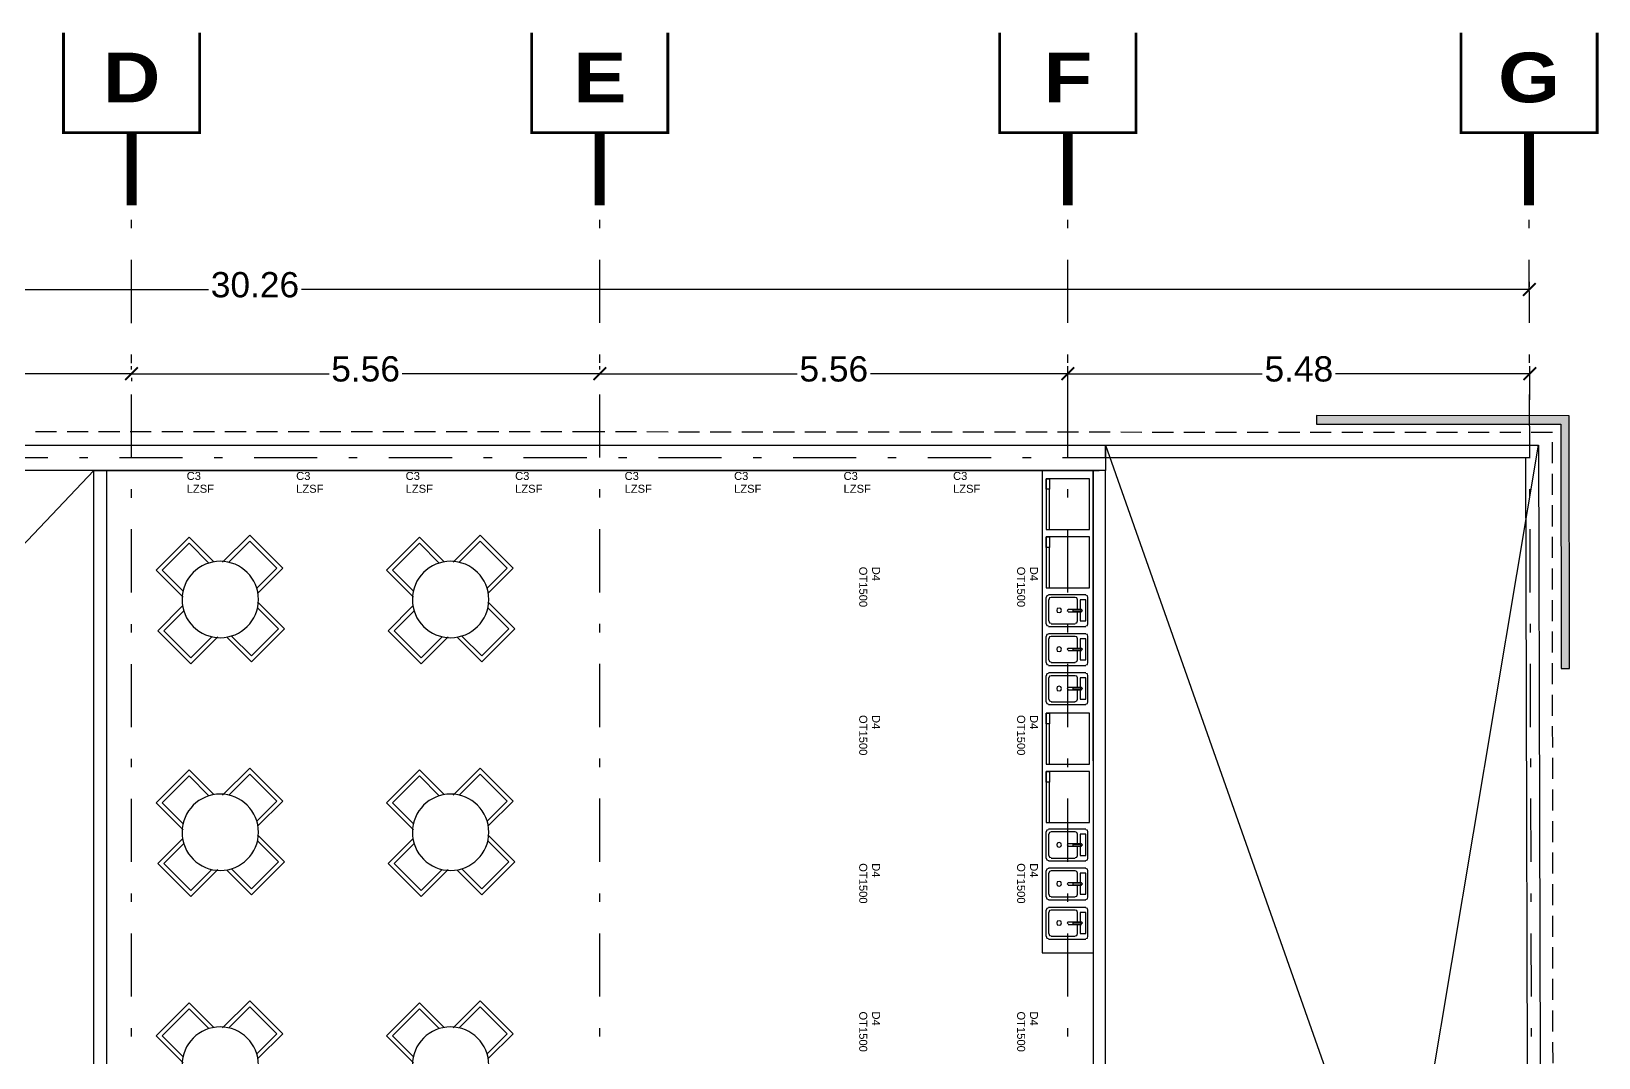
# Model space of a CAD drawing. Header units: millimetres. Extents: x -101 to 3415, y -52 to 1366.
# Drawn here: x 98.54 to 117.15, y 224.96 to 237.15 of the extents above; entities that cross this region are included whole.
import ezdxf
from ezdxf.enums import TextEntityAlignment as Align

# ---------------------------------------------------------------- set-up
doc = ezdxf.new("R2010")
doc.units = ezdxf.units.MM
doc.linetypes.add('XR EJES SUPERIORES$0$DASHDOT2', pattern=[0.5, 0.25, -0.125, 0, -0.125])
doc.linetypes.add('XR LINDERO N$0$A-100a LALA IRAPUATO nave equipo$0$HIDDEN', pattern=[0.375, 0.25, -0.125])
for name, color, linetype in [('00_ARQ', 8, 'Continuous'), ('ARC_NUEVO', 8, 'Continuous'), ('ARQ', 8, 'Continuous'), ('ARQ_MOBILIARIO', 8, 'Continuous'), ('Texto_Iluminación', 7, 'Continuous'), ('XR EJES SUPERIORES$0$A-COTAS', 8, 'Continuous'), ('XR EJES SUPERIORES$0$A-EJES', 8, 'XR EJES SUPERIORES$0$DASHDOT2')]:
    doc.layers.add(name, color=color, linetype=linetype)
doc.styles.add('TÍTULO', font='arial.ttf', dxfattribs={"height": 0.19})
doc.styles.add('XR EJES SUPERIORES$0$protot1', font='')
doc.styles.add('XR EJES SUPERIORES$0$Standard', font='arial.ttf')
doc.styles.get('XR EJES SUPERIORES$0$protot1').set_extended_font_data('Arial Black')
doc.dimstyles.new('XR EJES SUPERIORES$0$PAÑOS50', dxfattribs={"dimscale": 0.5, "dimtxt": 0.6, "dimasz": 0.3, "dimexe": 0.18, "dimexo": 0.1, "dimgap": 0.09, "dimtad": 0, "dimtih": 1, "dimtoh": 1, "dimzin": 0, "dimdsep": 46, "dimtxsty": 'XR EJES SUPERIORES$0$Standard', "dimblk": 'XR EJES SUPERIORES$0$_ArchTick', "dimcen": 0.09, "dimclrd": 256, "dimclre": 256, "dimclrt": 2, "dimadec": 0, "dimazin": 0, "dimtfac": 1, "dimtix": 1, "dimtmove": 2, "dimatfit": 3, "dimldrblk": 'XR EJES SUPERIORES$0$_ArchTick', "dimfxl": 0.18, "dimtvp": 0.18, "dimtolj": 1, "dimtzin": 0, "dimarcsym": 0})

# ---------------------------------------------------------------- blocks, each defined once
blk = doc.blocks.new('XR EJES SUPERIORES$0$EJE_HOR')
at = {"color": 1, "linetype": 'Continuous', "const_width": 0.025}
blk.add_lwpolyline([(-0.616, 0.909), (-0.616, 0.005), (0.616, 0.005), (0.616, 0.909)], dxfattribs=at)
at = {"color": 2, "linetype": 'Continuous', "const_width": 0.09}
blk.add_lwpolyline([(0, 0), (0, -0.652)], dxfattribs=at)
at = {"color": 4, "style": 'XR EJES SUPERIORES$0$protot1', "oblique": 360}
blk.add_attdef('EJE', text='', height=0.45, dxfattribs=at).set_placement((0, 0.279), align=Align.CENTER)
blk = doc.blocks.new('XR EJES SUPERIORES$0$_ArchTick')
at = {"color": 0, "linetype": 'ByBlock', "const_width": 0.15}
blk.add_lwpolyline([(-0.5, -0.5), (0.5, 0.5)], dxfattribs=at)
blk = doc.blocks.new('*D36')
at = {"layer": 'Defpoints', "color": 0, "linetype": 'Continuous', "transparency": 16777216}
for p in [(13.821, 0.657), (13.821, 0.657), (19.38, 0.657)]:
    blk.add_point(p, dxfattribs=at)
at = {"layer": 'XR EJES SUPERIORES$0$A-COTAS', "linetype": 'Continuous', "lineweight": -2, "transparency": 16777216}
for p, q in [((13.821, 0.707), (13.821, 0.747)), ((19.38, 0.707), (19.38, 0.747)), ((13.821, 0.657), (16.166, 0.657)), ((19.38, 0.657), (17.035, 0.657))]:
    blk.add_line(p, q, dxfattribs=at)
at = {"layer": 'XR EJES SUPERIORES$0$A-COTAS', "linetype": 'Continuous', "lineweight": -2, "transparency": 16777216, "xscale": 0.15, "yscale": 0.15, "zscale": 0.15, "rotation": 180}
blk.add_blockref('XR EJES SUPERIORES$0$_ArchTick', (13.821, 0.657), dxfattribs=at)
at = {"layer": 'XR EJES SUPERIORES$0$A-COTAS', "linetype": 'Continuous', "lineweight": -2, "transparency": 16777216, "xscale": 0.15, "yscale": 0.15, "zscale": 0.15}
blk.add_blockref('XR EJES SUPERIORES$0$_ArchTick', (19.38, 0.657), dxfattribs=at)
at = {"layer": 'XR EJES SUPERIORES$0$A-COTAS', "color": 2, "linetype": 'Continuous', "transparency": 16777216, "insert": (16.6, 0.712), "char_height": 0.3, "attachment_point": 5, "style": 'XR EJES SUPERIORES$0$Standard'}
blk.add_mtext('\\A1;5.56', dxfattribs=at)
blk = doc.blocks.new('*D37')
at = {"layer": 'Defpoints', "color": 0, "linetype": 'Continuous', "transparency": 16777216}
for p in [(0.155, 1.571), (30.418, 1.657), (30.418, 1.638)]:
    blk.add_point(p, dxfattribs=at)
at = {"layer": 'XR EJES SUPERIORES$0$A-COTAS', "linetype": 'Continuous', "lineweight": -2, "transparency": 16777216}
for p, q in [((0.155, 1.621), (0.155, 1.747)), ((30.418, 1.688), (30.418, 1.747)), ((0.155, 1.657), (14.735, 1.657)), ((30.418, 1.657), (15.837, 1.657))]:
    blk.add_line(p, q, dxfattribs=at)
at = {"layer": 'XR EJES SUPERIORES$0$A-COTAS', "linetype": 'Continuous', "lineweight": -2, "transparency": 16777216, "xscale": 0.15, "yscale": 0.15, "zscale": 0.15, "rotation": 180}
blk.add_blockref('XR EJES SUPERIORES$0$_ArchTick', (0.155, 1.657), dxfattribs=at)
at = {"layer": 'XR EJES SUPERIORES$0$A-COTAS', "linetype": 'Continuous', "lineweight": -2, "transparency": 16777216, "xscale": 0.15, "yscale": 0.15, "zscale": 0.15}
blk.add_blockref('XR EJES SUPERIORES$0$_ArchTick', (30.418, 1.657), dxfattribs=at)
at = {"layer": 'XR EJES SUPERIORES$0$A-COTAS', "color": 2, "linetype": 'Continuous', "transparency": 16777216, "insert": (15.286, 1.712), "char_height": 0.3, "attachment_point": 5, "style": 'XR EJES SUPERIORES$0$Standard'}
blk.add_mtext('\\A1;30.26', dxfattribs=at)
blk = doc.blocks.new('*D39')
at = {"layer": 'Defpoints', "color": 0, "transparency": 16777216}
for p in [(8.625, 2.657), (8.625, 0.657), (13.821, 0.657)]:
    blk.add_point(p, dxfattribs=at)
at = {"layer": 'XR EJES SUPERIORES$0$A-COTAS', "lineweight": -2, "transparency": 16777216}
for p, q in [((8.625, 2.607), (8.625, 0.567)), ((8.625, 0.657), (10.789, 0.657)), ((13.821, 0.657), (11.657, 0.657)), ((13.821, 0.607), (13.821, 0.567))]:
    blk.add_line(p, q, dxfattribs=at)
at = {"layer": 'XR EJES SUPERIORES$0$A-COTAS', "lineweight": -2, "transparency": 16777216, "xscale": 0.15, "yscale": 0.15, "zscale": 0.15, "rotation": 180}
blk.add_blockref('XR EJES SUPERIORES$0$_ArchTick', (8.625, 0.657), dxfattribs=at)
at = {"layer": 'XR EJES SUPERIORES$0$A-COTAS', "lineweight": -2, "transparency": 16777216, "xscale": 0.15, "yscale": 0.15, "zscale": 0.15}
blk.add_blockref('XR EJES SUPERIORES$0$_ArchTick', (13.821, 0.657), dxfattribs=at)
at = {"layer": 'XR EJES SUPERIORES$0$A-COTAS', "color": 2, "transparency": 16777216, "insert": (11.223, 0.712), "char_height": 0.3, "attachment_point": 5, "style": 'XR EJES SUPERIORES$0$Standard'}
blk.add_mtext('\\A1;5.20', dxfattribs=at)
blk = doc.blocks.new('*D43')
at = {"layer": 'Defpoints', "color": 0, "transparency": 16777216}
for p in [(19.38, 0.657), (19.38, 0.657), (24.938, 0.185)]:
    blk.add_point(p, dxfattribs=at)
at = {"layer": 'XR EJES SUPERIORES$0$A-COTAS', "lineweight": -2, "transparency": 16777216}
for p, q in [((19.38, 0.707), (19.38, 0.747)), ((24.938, 0.235), (24.938, 0.747)), ((19.38, 0.657), (21.725, 0.657)), ((24.938, 0.657), (22.594, 0.657))]:
    blk.add_line(p, q, dxfattribs=at)
at = {"layer": 'XR EJES SUPERIORES$0$A-COTAS', "lineweight": -2, "transparency": 16777216, "xscale": 0.15, "yscale": 0.15, "zscale": 0.15, "rotation": 180}
blk.add_blockref('XR EJES SUPERIORES$0$_ArchTick', (19.38, 0.657), dxfattribs=at)
at = {"layer": 'XR EJES SUPERIORES$0$A-COTAS', "lineweight": -2, "transparency": 16777216, "xscale": 0.15, "yscale": 0.15, "zscale": 0.15}
blk.add_blockref('XR EJES SUPERIORES$0$_ArchTick', (24.938, 0.657), dxfattribs=at)
at = {"layer": 'XR EJES SUPERIORES$0$A-COTAS', "color": 2, "transparency": 16777216, "insert": (22.159, 0.712), "char_height": 0.3, "attachment_point": 5, "style": 'XR EJES SUPERIORES$0$Standard'}
blk.add_mtext('\\A1;5.56', dxfattribs=at)
blk = doc.blocks.new('*D44')
at = {"layer": 'Defpoints', "color": 0, "transparency": 16777216}
for p in [(30.423, 0.657), (24.938, 0.235), (30.423, 0.297)]:
    blk.add_point(p, dxfattribs=at)
at = {"layer": 'XR EJES SUPERIORES$0$A-COTAS', "lineweight": -2, "transparency": 16777216}
for p, q in [((24.938, 0.285), (24.938, 0.747)), ((30.423, 0.347), (30.423, 0.747)), ((24.938, 0.657), (27.246, 0.657)), ((30.423, 0.657), (28.116, 0.657))]:
    blk.add_line(p, q, dxfattribs=at)
at = {"layer": 'XR EJES SUPERIORES$0$A-COTAS', "lineweight": -2, "transparency": 16777216, "xscale": 0.15, "yscale": 0.15, "zscale": 0.15, "rotation": 180}
blk.add_blockref('XR EJES SUPERIORES$0$_ArchTick', (24.938, 0.657), dxfattribs=at)
at = {"layer": 'XR EJES SUPERIORES$0$A-COTAS', "lineweight": -2, "transparency": 16777216, "xscale": 0.15, "yscale": 0.15, "zscale": 0.15}
blk.add_blockref('XR EJES SUPERIORES$0$_ArchTick', (30.423, 0.657), dxfattribs=at)
at = {"layer": 'XR EJES SUPERIORES$0$A-COTAS', "color": 2, "transparency": 16777216, "insert": (27.681, 0.712), "char_height": 0.3, "attachment_point": 5, "style": 'XR EJES SUPERIORES$0$Standard'}
blk.add_mtext('\\A1;5.48', dxfattribs=at)
blk = doc.blocks.new('Mes4p2')
for p, q in [((-0.26, 0.368), (-0.26, 0.78)), ((-0.26, 0.78), (0.29, 0.78)), ((0.29, 0.78), (0.29, 0.33)), ((-0.21, 0.73), (-0.21, 0.398)), ((0.24, 0.73), (-0.21, 0.73)), ((0.24, 0.38), (0.24, 0.73)), ((-0.78, -0.26), (-0.78, 0.29)), ((-0.78, 0.29), (-0.33, 0.29)), ((-0.73, 0.24), (-0.73, -0.21)), ((-0.38, 0.24), (-0.73, 0.24)), ((0.368, 0.26), (0.78, 0.26)), ((0.73, 0.21), (0.398, 0.21)), ((0.73, -0.24), (0.73, 0.21)), ((0.78, 0.26), (0.78, -0.29)), ((-0.368, -0.26), (-0.78, -0.26)), ((-0.73, -0.21), (-0.398, -0.21)), ((-0.29, -0.78), (-0.29, -0.33)), ((0.26, -0.368), (0.26, -0.78)), ((0.78, -0.29), (0.33, -0.29)), ((0.38, -0.24), (0.73, -0.24)), ((-0.24, -0.38), (-0.24, -0.73)), ((0.21, -0.73), (0.21, -0.398)), ((-0.24, -0.73), (0.21, -0.73)), ((0.26, -0.78), (-0.29, -0.78))]:
    blk.add_line(p, q)
blk.add_circle((0, 0), 0.45)
blk = doc.blocks.new('*U341')
at = {"layer": 'ARC_NUEVO', "ltscale": 0.01, "xscale": -1.00830868, "yscale": 1.00830868, "zscale": 1.00830868, "rotation": 225.0000000001836}
blk.add_blockref('Mes4p2', (0, 0), dxfattribs=at)
blk = doc.blocks.new('*U342')
at = {"layer": 'ARQ_MOBILIARIO', "color": 0, "linetype": 'ByBlock', "lineweight": -2, "transparency": 16777216}
for p in [(0, 11.061), (2.735, 11.061), (0, 8.296), (2.735, 8.296), (0, 5.531), (2.735, 5.531), (0, 2.765), (2.735, 2.765), (0, 0), (2.735, 0)]:
    blk.add_blockref('*U341', p, dxfattribs=at)
blk = doc.blocks.new('*U533')
at = {"layer": 'Texto_Iluminación', "ltscale": 0.3, "style": 'TÍTULO'}
for s, p in [('OT1500', (-0.184, 0.278, 0.181)), ('D4', (-0.031, 0.278, 0.181))]:
    blk.add_text(s, height=0.095, rotation=270, dxfattribs=at).set_placement(p)
blk = doc.blocks.new('*U534')
at = {"layer": 'Texto_Iluminación', "color": 0, "linetype": 'ByBlock', "lineweight": -2, "transparency": 16777216}
for p in [(0, 0), (1.875, 0), (0, -1.761), (1.875, -1.761), (0, -3.521), (1.875, -3.521), (0, -5.282), (1.875, -5.282)]:
    blk.add_blockref('*U533', p, dxfattribs=at)
blk = doc.blocks.new('XR EJES SUPERIORES')
at = {"layer": 'XR EJES SUPERIORES$0$A-EJES', "color": 251, "linetype": 'XR EJES SUPERIORES$0$DASHDOT2', "ltscale": 3}
for p, q in [((13.821, -14.741), (13.821, 2.657)), ((19.38, -14.74), (19.38, 2.657)), ((24.938, -14.74), (24.938, 2.657)), ((30.467, -14.74), (30.415, 2.657)), ((30.426, -0.343), (-2.851, -0.344))]:
    blk.add_line(p, q, dxfattribs=at)
at = {"layer": 'XR EJES SUPERIORES$0$A-EJES'}
ref = blk.add_blockref('XR EJES SUPERIORES$0$EJE_HOR', (13.821, 3.513), dxfattribs=dict(at, xscale=1.3125, yscale=1.3125, zscale=1.3125))
ref.add_attrib('EJE', 'D', dxfattribs={"layer": '0', "color": 4, "height": 0.591, "style": 'XR EJES SUPERIORES$0$protot1'}).set_placement((13.821, 3.88), align=Align.CENTER)
ref = blk.add_blockref('XR EJES SUPERIORES$0$EJE_HOR', (19.38, 3.513), dxfattribs=dict(at, xscale=1.3125, yscale=1.3125, zscale=1.3125))
ref.add_attrib('EJE', 'E', dxfattribs={"layer": '0', "color": 4, "height": 0.591, "style": 'XR EJES SUPERIORES$0$protot1'}).set_placement((19.38, 3.88), align=Align.CENTER)
ref = blk.add_blockref('XR EJES SUPERIORES$0$EJE_HOR', (24.938, 3.513), dxfattribs=dict(at, xscale=1.3125, yscale=1.3125, zscale=1.3125))
ref.add_attrib('EJE', 'F', dxfattribs={"layer": '0', "color": 4, "height": 0.591, "style": 'XR EJES SUPERIORES$0$protot1'}).set_placement((24.938, 3.88), align=Align.CENTER)
ref = blk.add_blockref('XR EJES SUPERIORES$0$EJE_HOR', (30.415, 3.513), dxfattribs=dict(at, xscale=1.3125, yscale=1.3125, zscale=1.3125))
ref.add_attrib('EJE', 'G', dxfattribs={"layer": '0', "color": 4, "height": 0.591, "style": 'XR EJES SUPERIORES$0$protot1'}).set_placement((30.415, 3.88), align=Align.CENTER)
at = {"layer": 'XR EJES SUPERIORES$0$A-COTAS'}
for base, p1, p2, picture, middle in [((8.625, 0.657), (13.821, 0.657), (8.625, 2.657), '*D39', (11.223, 0.712)), ((19.38, 0.657), (24.938, 0.185), (19.38, 0.657), '*D43', (22.159, 0.712)), ((30.4231, 0.6571), (24.9385, 0.235), (30.4231, 0.2965), '*D44', (27.6808, 0.7123))]:
    dim = blk.add_linear_dim(base=base, p1=p1, p2=p2, dimstyle='XR EJES SUPERIORES$0$PAÑOS50', dxfattribs=at)
    dim.commit()
    dim.dimension.update_dxf_attribs({"geometry": picture, "text_midpoint": middle})
at = {"layer": 'XR EJES SUPERIORES$0$A-COTAS', "linetype": 'Continuous'}
for base, p1, p2, picture, middle in [((30.418, 1.657), (0.155, 1.571), (30.418, 1.638), '*D37', (15.286, 1.712)), ((13.821, 0.657), (19.38, 0.657), (13.821, 0.657), '*D36', (16.6, 0.712))]:
    dim = blk.add_linear_dim(base=base, p1=p1, p2=p2, dimstyle='XR EJES SUPERIORES$0$PAÑOS50', dxfattribs=at)
    dim.commit()
    dim.dimension.update_dxf_attribs({"geometry": picture, "text_midpoint": middle})

msp = doc.modelspace()

# ---------------------------------------------------------------- hatches: boundary and pattern name
at = {"layer": '00_ARQ'}
msp.add_hatch(color=256, dxfattribs=at).paths.add_polyline_path([(113.802, 232.488), (116.702, 232.486), (116.705, 229.586), (116.805, 229.586), (116.802, 232.586), (113.802, 232.588)])

# ---------------------------------------------------------------- linework, layer by layer
at = {"layer": '00_ARQ', "linetype": 'Continuous'}
for p, q in [((111.298, 232.236), (116.479, 217.539)), ((113.998, 217.689), (116.437, 232.236)), ((85.881, 217.839), (99.284, 231.936))]:
    msp.add_line(p, q, dxfattribs=at)
at = {"layer": '00_ARQ'}
msp.add_lwpolyline([(113.802, 232.488), (116.702, 232.486), (116.705, 229.586), (116.805, 229.586), (116.802, 232.586), (113.802, 232.588)], close=True, dxfattribs=at)
at = {"layer": '00_ARQ', "linetype": 'XR LINDERO N$0$A-100a LALA IRAPUATO nave equipo$0$HIDDEN'}
msp.add_lwpolyline([(85.88, 217.389), (92.676, 217.39), (105.633, 217.391), (116.645, 217.389), (116.611, 223.773), (116.602, 232.386), (105.216, 232.394), (95.944, 232.397), (88.454, 232.4), (85.911, 232.429), (85.88, 217.389)], dxfattribs=at)
at = {"layer": '00_ARQ', "linetype": 'Continuous'}
for points in [[(88.911, 232.236), (111.298, 232.236), (111.298, 231.936), (88.911, 231.936)], [(99.434, 231.936), (99.434, 217.839), (99.284, 217.839), (99.284, 231.936)], [(111.148, 231.936), (111.148, 223.889), (111.298, 223.889), (111.298, 231.936)]]:
    msp.add_lwpolyline(points, close=True, dxfattribs=at)
at = {"layer": '00_ARQ', "ltscale": 2}
msp.add_lwpolyline([(113.998, 217.689), (116.328, 217.689), (116.287, 232.086), (111.298, 232.086), (111.298, 232.236), (116.437, 232.236), (116.479, 217.539), (113.998, 217.539)], close=True, dxfattribs=at)
at = {"layer": 'ARQ'}
for p, q in [((110.544, 231.936), (110.544, 226.209)), ((110.544, 231.936), (111.148, 231.936)), ((111.148, 228.489), (111.148, 231.936)), ((111.105, 231.838), (110.593, 231.838)), ((110.593, 231.838), (110.593, 231.234)), ((110.593, 231.838), (110.631, 231.838)), ((110.593, 231.713), (110.593, 231.838)), ((110.593, 231.838), (110.593, 231.838)), ((110.631, 231.713), (110.593, 231.713)), ((110.593, 231.713), (110.593, 231.234)), ((110.631, 231.713), (110.593, 231.713)), ((110.631, 231.838), (110.631, 231.713)), ((110.631, 231.234), (110.631, 231.713)), ((111.105, 231.234), (111.105, 231.838)), ((110.593, 231.234), (111.105, 231.234)), ((110.593, 231.234), (110.631, 231.234)), ((110.593, 231.234), (110.593, 231.234)), ((111.105, 231.147), (110.593, 231.147)), ((110.593, 231.147), (110.593, 230.542)), ((110.593, 231.147), (110.631, 231.147)), ((110.593, 231.021), (110.593, 231.147)), ((110.593, 231.147), (110.593, 231.147)), ((110.631, 231.147), (110.631, 231.021)), ((111.105, 230.542), (111.105, 231.147)), ((110.631, 231.021), (110.593, 231.021)), ((110.593, 231.021), (110.593, 230.542)), ((110.631, 231.021), (110.593, 231.021)), ((110.631, 230.542), (110.631, 231.021)), ((110.587, 230.428), (110.587, 230.117)), ((110.593, 230.542), (111.105, 230.542)), ((110.593, 230.542), (110.631, 230.542)), ((110.593, 230.542), (110.593, 230.542)), ((110.598, 230.449), (110.593, 230.428)), ((110.62, 230.455), (110.598, 230.449)), ((111.061, 230.46), (110.62, 230.46)), ((110.62, 230.4), (110.62, 230.15)), ((110.631, 230.422), (110.625, 230.4)), ((110.653, 230.428), (110.631, 230.422)), ((110.936, 230.428), (110.653, 230.428)), ((110.957, 230.422), (110.936, 230.428)), ((110.963, 230.4), (110.957, 230.422)), ((110.963, 230.286), (110.963, 230.4)), ((111.061, 230.4), (110.996, 230.4)), ((110.996, 230.4), (110.996, 230.286)), ((111.083, 230.449), (111.061, 230.455)), ((111.061, 230.15), (111.061, 230.4)), ((111.088, 230.428), (111.083, 230.449)), ((111.088, 230.117), (111.088, 230.428)), ((110.723, 230.297), (110.718, 230.275)), ((110.718, 230.275), (110.723, 230.254)), ((110.745, 230.302), (110.723, 230.297)), ((110.723, 230.254), (110.745, 230.248)), ((110.767, 230.297), (110.745, 230.302)), ((110.745, 230.248), (110.767, 230.254)), ((110.745, 230.248), (110.745, 230.248)), ((110.772, 230.275), (110.767, 230.297)), ((110.767, 230.254), (110.772, 230.275)), ((110.854, 230.286), (110.843, 230.275)), ((110.843, 230.275), (110.854, 230.264)), ((111.012, 230.286), (110.854, 230.286)), ((110.854, 230.259), (111.012, 230.259)), ((110.996, 230.281), (110.909, 230.281)), ((110.909, 230.281), (110.909, 230.264)), ((110.909, 230.264), (110.996, 230.264)), ((110.963, 230.15), (110.963, 230.259)), ((110.996, 230.259), (110.996, 230.15)), ((111.012, 230.286), (111.001, 230.275)), ((111.001, 230.275), (111.012, 230.264)), ((111.023, 230.275), (111.012, 230.286)), ((111.012, 230.264), (111.023, 230.275)), ((110.593, 230.117), (110.598, 230.096)), ((110.598, 230.096), (110.62, 230.09)), ((110.62, 230.085), (111.061, 230.085)), ((110.625, 230.15), (110.631, 230.128)), ((110.631, 230.128), (110.653, 230.123)), ((110.653, 230.117), (110.936, 230.117)), ((110.936, 230.123), (110.957, 230.128)), ((110.957, 230.128), (110.963, 230.15)), ((110.996, 230.15), (111.061, 230.15)), ((111.061, 230.09), (111.083, 230.096)), ((111.083, 230.096), (111.088, 230.117)), ((110.587, 229.966), (110.587, 229.655)), ((110.598, 229.987), (110.593, 229.966)), ((110.62, 229.993), (110.598, 229.987)), ((111.061, 229.998), (110.62, 229.998)), ((110.62, 229.938), (110.62, 229.688)), ((110.631, 229.96), (110.625, 229.938)), ((110.653, 229.966), (110.631, 229.96)), ((110.936, 229.966), (110.653, 229.966)), ((110.723, 229.835), (110.718, 229.813)), ((110.745, 229.84), (110.723, 229.835)), ((110.767, 229.835), (110.745, 229.84)), ((110.772, 229.813), (110.767, 229.835)), ((110.957, 229.96), (110.936, 229.966)), ((110.963, 229.938), (110.957, 229.96)), ((110.963, 229.824), (110.963, 229.938)), ((111.061, 229.938), (110.996, 229.938)), ((110.996, 229.938), (110.996, 229.824)), ((111.083, 229.987), (111.061, 229.993)), ((111.061, 229.688), (111.061, 229.938)), ((111.088, 229.966), (111.083, 229.987)), ((111.088, 229.655), (111.088, 229.966)), ((110.593, 229.655), (110.598, 229.633)), ((110.625, 229.688), (110.631, 229.666)), ((110.631, 229.666), (110.653, 229.661)), ((110.653, 229.655), (110.936, 229.655)), ((110.718, 229.813), (110.723, 229.791)), ((110.723, 229.791), (110.745, 229.786)), ((110.745, 229.786), (110.767, 229.791)), ((110.745, 229.786), (110.745, 229.786)), ((110.767, 229.791), (110.772, 229.813)), ((110.854, 229.824), (110.843, 229.813)), ((110.843, 229.813), (110.854, 229.802)), ((111.012, 229.824), (110.854, 229.824)), ((110.854, 229.797), (111.012, 229.797)), ((110.996, 229.819), (110.909, 229.819)), ((110.909, 229.819), (110.909, 229.802)), ((110.909, 229.802), (110.996, 229.802)), ((110.936, 229.661), (110.957, 229.666)), ((110.957, 229.666), (110.963, 229.688)), ((110.963, 229.688), (110.963, 229.797)), ((110.996, 229.797), (110.996, 229.688)), ((110.996, 229.688), (111.061, 229.688)), ((111.012, 229.824), (111.001, 229.813)), ((111.001, 229.813), (111.012, 229.802)), ((111.023, 229.813), (111.012, 229.824)), ((111.012, 229.802), (111.023, 229.813)), ((111.083, 229.633), (111.088, 229.655)), ((110.587, 229.499), (110.587, 229.189)), ((110.598, 229.521), (110.593, 229.499)), ((110.598, 229.633), (110.62, 229.628)), ((110.62, 229.526), (110.598, 229.521)), ((110.62, 229.622), (111.061, 229.622)), ((111.061, 229.532), (110.62, 229.532)), ((110.62, 229.472), (110.62, 229.221)), ((110.631, 229.494), (110.625, 229.472)), ((110.653, 229.499), (110.631, 229.494)), ((110.936, 229.499), (110.653, 229.499)), ((110.957, 229.494), (110.936, 229.499)), ((110.963, 229.472), (110.957, 229.494)), ((110.963, 229.357), (110.963, 229.472)), ((111.061, 229.472), (110.996, 229.472)), ((110.996, 229.472), (110.996, 229.357)), ((111.061, 229.628), (111.083, 229.633)), ((111.083, 229.521), (111.061, 229.526)), ((111.061, 229.221), (111.061, 229.472)), ((111.088, 229.499), (111.083, 229.521)), ((111.088, 229.189), (111.088, 229.499)), ((110.723, 229.368), (110.718, 229.346)), ((110.718, 229.346), (110.723, 229.325)), ((110.745, 229.374), (110.723, 229.368)), ((110.723, 229.325), (110.745, 229.319)), ((110.767, 229.368), (110.745, 229.374)), ((110.745, 229.319), (110.767, 229.325)), ((110.745, 229.319), (110.745, 229.319)), ((110.772, 229.346), (110.767, 229.368)), ((110.767, 229.325), (110.772, 229.346)), ((110.854, 229.357), (110.843, 229.346)), ((110.843, 229.346), (110.854, 229.336)), ((111.012, 229.357), (110.854, 229.357)), ((110.854, 229.33), (111.012, 229.33)), ((110.996, 229.352), (110.909, 229.352)), ((110.909, 229.352), (110.909, 229.336)), ((110.909, 229.336), (110.996, 229.336)), ((110.963, 229.221), (110.963, 229.33)), ((110.996, 229.33), (110.996, 229.221)), ((111.012, 229.357), (111.001, 229.346)), ((111.001, 229.346), (111.012, 229.336)), ((111.023, 229.346), (111.012, 229.357)), ((111.012, 229.336), (111.023, 229.346)), ((110.593, 229.189), (110.598, 229.167)), ((110.598, 229.167), (110.62, 229.161)), ((110.62, 229.156), (111.061, 229.156)), ((110.625, 229.221), (110.631, 229.199)), ((110.631, 229.199), (110.653, 229.194)), ((110.653, 229.189), (110.936, 229.189)), ((110.936, 229.194), (110.957, 229.199)), ((110.957, 229.199), (110.963, 229.221)), ((110.996, 229.221), (111.061, 229.221)), ((111.061, 229.161), (111.083, 229.167)), ((111.083, 229.167), (111.088, 229.189)), ((111.105, 229.053), (110.593, 229.053)), ((110.593, 229.053), (110.593, 228.449)), ((110.593, 229.053), (110.631, 229.053)), ((110.593, 228.928), (110.593, 229.053)), ((110.593, 229.053), (110.593, 229.053)), ((110.631, 228.928), (110.593, 228.928)), ((110.593, 228.928), (110.593, 228.449)), ((110.631, 228.928), (110.593, 228.928)), ((110.631, 229.053), (110.631, 228.928)), ((110.631, 228.449), (110.631, 228.928)), ((111.105, 228.449), (111.105, 229.053)), ((110.593, 228.449), (111.105, 228.449)), ((110.593, 228.449), (110.631, 228.449)), ((110.593, 228.449), (110.593, 228.449)), ((111.105, 228.362), (110.593, 228.362)), ((110.593, 228.362), (110.593, 227.757)), ((110.593, 228.362), (110.631, 228.362)), ((110.593, 228.236), (110.593, 228.362)), ((110.593, 228.362), (110.593, 228.362)), ((110.631, 228.362), (110.631, 228.236)), ((111.105, 227.757), (111.105, 228.362)), ((110.631, 228.236), (110.593, 228.236)), ((110.593, 228.236), (110.593, 227.757)), ((110.631, 228.236), (110.593, 228.236)), ((110.631, 227.757), (110.631, 228.236)), ((110.587, 227.643), (110.587, 227.333)), ((110.593, 227.757), (111.105, 227.757)), ((110.593, 227.757), (110.631, 227.757)), ((110.593, 227.757), (110.593, 227.757)), ((110.598, 227.665), (110.593, 227.643)), ((110.62, 227.67), (110.598, 227.665)), ((111.061, 227.676), (110.62, 227.676)), ((110.62, 227.616), (110.62, 227.365)), ((110.631, 227.638), (110.625, 227.616)), ((110.653, 227.643), (110.631, 227.638)), ((110.936, 227.643), (110.653, 227.643)), ((110.957, 227.638), (110.936, 227.643)), ((110.963, 227.616), (110.957, 227.638)), ((110.963, 227.501), (110.963, 227.616)), ((111.061, 227.616), (110.996, 227.616)), ((110.996, 227.616), (110.996, 227.501)), ((111.083, 227.665), (111.061, 227.67)), ((111.061, 227.365), (111.061, 227.616)), ((111.088, 227.643), (111.083, 227.665)), ((111.088, 227.333), (111.088, 227.643)), ((110.723, 227.512), (110.718, 227.49)), ((110.718, 227.49), (110.723, 227.469)), ((110.745, 227.518), (110.723, 227.512)), ((110.723, 227.469), (110.745, 227.463)), ((110.767, 227.512), (110.745, 227.518)), ((110.745, 227.463), (110.767, 227.469)), ((110.745, 227.463), (110.745, 227.463)), ((110.772, 227.49), (110.767, 227.512)), ((110.767, 227.469), (110.772, 227.49)), ((110.854, 227.501), (110.843, 227.49)), ((110.843, 227.49), (110.854, 227.48)), ((111.012, 227.501), (110.854, 227.501)), ((110.854, 227.474), (111.012, 227.474)), ((110.996, 227.496), (110.909, 227.496)), ((110.909, 227.496), (110.909, 227.48)), ((110.909, 227.48), (110.996, 227.48)), ((110.963, 227.365), (110.963, 227.474)), ((110.996, 227.474), (110.996, 227.365)), ((111.012, 227.501), (111.001, 227.49)), ((111.001, 227.49), (111.012, 227.48)), ((111.023, 227.49), (111.012, 227.501)), ((111.012, 227.48), (111.023, 227.49)), ((110.593, 227.333), (110.598, 227.311)), ((110.598, 227.311), (110.62, 227.305)), ((110.62, 227.3), (111.061, 227.3)), ((110.625, 227.365), (110.631, 227.343)), ((110.631, 227.343), (110.653, 227.338)), ((110.653, 227.333), (110.936, 227.333)), ((110.936, 227.338), (110.957, 227.343)), ((110.957, 227.343), (110.963, 227.365)), ((110.996, 227.365), (111.061, 227.365)), ((111.061, 227.305), (111.083, 227.311)), ((111.083, 227.311), (111.088, 227.333)), ((110.587, 227.181), (110.587, 226.871)), ((110.598, 227.203), (110.593, 227.181)), ((110.62, 227.208), (110.598, 227.203)), ((111.061, 227.213), (110.62, 227.213)), ((110.62, 227.154), (110.62, 226.903)), ((110.631, 227.175), (110.625, 227.154)), ((110.653, 227.181), (110.631, 227.175)), ((110.936, 227.181), (110.653, 227.181)), ((110.723, 227.05), (110.718, 227.028)), ((110.745, 227.056), (110.723, 227.05)), ((110.767, 227.05), (110.745, 227.056)), ((110.772, 227.028), (110.767, 227.05)), ((110.957, 227.175), (110.936, 227.181)), ((110.963, 227.154), (110.957, 227.175)), ((110.963, 227.039), (110.963, 227.154)), ((111.061, 227.154), (110.996, 227.154)), ((110.996, 227.154), (110.996, 227.039)), ((111.083, 227.203), (111.061, 227.208)), ((111.061, 226.903), (111.061, 227.154)), ((111.088, 227.181), (111.083, 227.203)), ((111.088, 226.871), (111.088, 227.181)), ((110.593, 226.871), (110.598, 226.849)), ((110.625, 226.903), (110.631, 226.881)), ((110.631, 226.881), (110.653, 226.876)), ((110.653, 226.871), (110.936, 226.871)), ((110.718, 227.028), (110.723, 227.007)), ((110.723, 227.007), (110.745, 227.001)), ((110.745, 227.001), (110.767, 227.007)), ((110.745, 227.001), (110.745, 227.001)), ((110.767, 227.007), (110.772, 227.028)), ((110.854, 227.039), (110.843, 227.028)), ((110.843, 227.028), (110.854, 227.017)), ((111.012, 227.039), (110.854, 227.039)), ((110.854, 227.012), (111.012, 227.012)), ((110.996, 227.034), (110.909, 227.034)), ((110.909, 227.034), (110.909, 227.017)), ((110.909, 227.017), (110.996, 227.017)), ((110.936, 226.876), (110.957, 226.881)), ((110.957, 226.881), (110.963, 226.903)), ((110.963, 226.903), (110.963, 227.012)), ((110.996, 227.012), (110.996, 226.903)), ((110.996, 226.903), (111.061, 226.903)), ((111.012, 227.039), (111.001, 227.028)), ((111.001, 227.028), (111.012, 227.017)), ((111.023, 227.028), (111.012, 227.039)), ((111.012, 227.017), (111.023, 227.028)), ((111.083, 226.849), (111.088, 226.871)), ((110.587, 226.714), (110.587, 226.404)), ((110.598, 226.736), (110.593, 226.714)), ((110.598, 226.849), (110.62, 226.843)), ((110.62, 226.742), (110.598, 226.736)), ((110.62, 226.838), (111.061, 226.838)), ((111.061, 226.747), (110.62, 226.747)), ((110.62, 226.687), (110.62, 226.437)), ((110.631, 226.709), (110.625, 226.687)), ((110.653, 226.714), (110.631, 226.709)), ((110.936, 226.714), (110.653, 226.714)), ((110.957, 226.709), (110.936, 226.714)), ((110.963, 226.687), (110.957, 226.709)), ((110.963, 226.573), (110.963, 226.687)), ((111.061, 226.687), (110.996, 226.687)), ((110.996, 226.687), (110.996, 226.573)), ((111.061, 226.843), (111.083, 226.849)), ((111.083, 226.736), (111.061, 226.742)), ((111.061, 226.437), (111.061, 226.687)), ((111.088, 226.714), (111.083, 226.736)), ((111.088, 226.404), (111.088, 226.714)), ((110.723, 226.583), (110.718, 226.562)), ((110.718, 226.562), (110.723, 226.54)), ((110.745, 226.589), (110.723, 226.583)), ((110.723, 226.54), (110.745, 226.535)), ((110.767, 226.583), (110.745, 226.589)), ((110.745, 226.535), (110.767, 226.54)), ((110.745, 226.535), (110.745, 226.535)), ((110.772, 226.562), (110.767, 226.583)), ((110.767, 226.54), (110.772, 226.562)), ((110.854, 226.573), (110.843, 226.562)), ((110.843, 226.562), (110.854, 226.551)), ((111.012, 226.573), (110.854, 226.573)), ((110.854, 226.545), (111.012, 226.545)), ((110.996, 226.567), (110.909, 226.567)), ((110.909, 226.567), (110.909, 226.551)), ((110.909, 226.551), (110.996, 226.551)), ((110.963, 226.437), (110.963, 226.545)), ((110.996, 226.545), (110.996, 226.437)), ((111.012, 226.573), (111.001, 226.562)), ((111.001, 226.562), (111.012, 226.551)), ((111.023, 226.562), (111.012, 226.573)), ((111.012, 226.551), (111.023, 226.562)), ((110.593, 226.404), (110.598, 226.382)), ((110.598, 226.382), (110.62, 226.377)), ((110.62, 226.371), (111.061, 226.371)), ((110.625, 226.437), (110.631, 226.415)), ((110.631, 226.415), (110.653, 226.409)), ((110.653, 226.404), (110.936, 226.404)), ((110.936, 226.409), (110.957, 226.415)), ((110.957, 226.415), (110.963, 226.437)), ((110.996, 226.437), (111.061, 226.437)), ((111.061, 226.377), (111.083, 226.382)), ((111.083, 226.382), (111.088, 226.404))]:
    msp.add_line(p, q, dxfattribs=at)
at = {"layer": 'ARQ_MOBILIARIO', "ltscale": 0.3}
msp.add_line((110.544, 226.209), (111.148, 226.209), dxfattribs=at)
at = {"layer": 'Texto_Iluminación', "ltscale": 0.3}
msp.add_lwpolyline([(99.434, 231.936), (111.223, 231.936)], dxfattribs=at)

# ---------------------------------------------------------------- block references
at = {"layer": '00_ARQ'}
msp.add_blockref('XR EJES SUPERIORES', (85.911, 232.429), dxfattribs=at)
at = {"layer": 'ARQ_MOBILIARIO'}
msp.add_blockref('*U342', (100.785, 219.343), dxfattribs=at)
at = {"layer": 'Texto_Iluminación'}
msp.add_blockref('*U534', (108.556, 230.515, 0.181), dxfattribs=at)

# ---------------------------------------------------------------- texts
at = {"layer": 'Texto_Iluminación', "ltscale": 0.3, "style": 'TÍTULO'}
for s, p in [('C3', (100.386, 231.824, 1.086)), ('C3', (101.686, 231.824, 1.086)), ('C3', (102.986, 231.824, 1.086)), ('C3', (104.286, 231.824, 1.086)), ('C3', (105.586, 231.824, 1.086)), ('C3', (106.886, 231.824, 1.086)), ('C3', (108.186, 231.824, 1.086)), ('C3', (109.486, 231.824, 1.086)), ('LZSF', (100.386, 231.672, 1.086)), ('LZSF', (101.686, 231.672, 1.086)), ('LZSF', (102.986, 231.672, 1.086)), ('LZSF', (104.286, 231.672, 1.086)), ('LZSF', (105.586, 231.672, 1.086)), ('LZSF', (106.886, 231.672, 1.086)), ('LZSF', (108.186, 231.672, 1.086)), ('LZSF', (109.486, 231.672, 1.086))]:
    msp.add_text(s, height=0.095, dxfattribs=at).set_placement(p)

doc.saveas('drawing.dxf')
